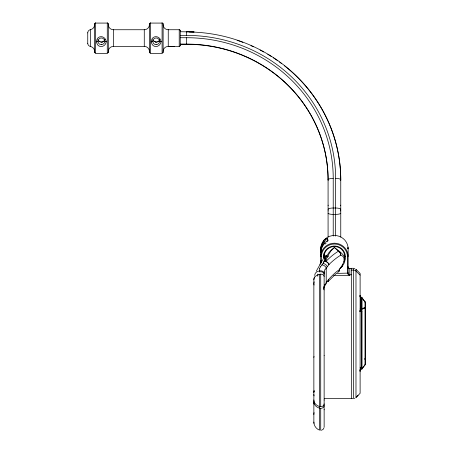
<?xml version="1.0" encoding="UTF-8"?>
<svg xmlns="http://www.w3.org/2000/svg" width="453" height="453" viewBox="0 0 453 453"><rect width="100%" height="100%" fill="white"/><g stroke="black" fill="none" stroke-linecap="round" stroke-linejoin="round"><path stroke-width="0.68" d="M319.575 274.275L319.575 430.135C316.205 429.002 313.838 425.599 313.861 422.06L313.861 279.722A8.567 5.781 0 0 1 319.575 274.275A3.426 2.316 0 0 1 324.144 276.455M327.315 240.843A3.42 0.702 -29.9 0 0 327.7 239.835L327.74 239.003L327.564 240.594M351.551 274.745L349.835 274.745A1.716 1.54 0 0 1 348.861 274.467L348.47 274.643A2.667 1.971 58.3 0 1 347.768 273.952L347.491 273.414A2.492 2.424 0 0 1 347.44 272.904L347.44 256.675A13.018 12.656 0 0 0 334.416 244.02A13.018 12.656 0 0 0 321.398 256.675L320.724 256.54A13.703 13.318 0 0 1 334.416 243.193A13.703 13.318 0 0 1 348.125 256.511L347.491 256.675M360.112 370.916L360.129 370.594A0.912 0.872 78.7 0 1 360.18 370.424L359.925 370.514M360.112 311.438L360.112 311.404A12.095 11.059 -2.6 0 1 359.892 311.573M360.112 311.058L360.129 310.911A0.912 0.357 19.5 0 1 360.169 310.849L361.171 310.684L361.545 311.166L361.545 367.281L359.925 369.858M360.112 295.792L360.112 295.464M324.138 426.902L324.138 274.314L324.484 271.84M341.018 267.689C350.237 257.57 341.426 253.017 334.416 247.491L339.042 251.84A3.448 2.826 67.7 0 1 340.786 255.135C346.964 257.157 343.193 264.586 340.333 267.836A17.288 8.907 -81.6 0 0 339.422 269.49M313.861 392.355L314.15 390.424M320.713 261.766L320.956 261.443M320.713 260.956L320.956 260.639M327.564 240.101L327.74 239.807M360.112 296.851A0.685 0.425 0 0 0 360.798 297.276L361.545 297.87L361.545 308.527L360.798 309.212A2.826 0.345 -73.2 0 0 360.48 310.186L360.503 310.628A5.521 2.033 -49.5 0 1 360.939 310.469L361.754 310.458L362.026 310.99L362.026 367.111L360.939 369.489A5.521 2.033 -49.5 0 1 360.503 370.078A0.685 0.306 51.9 0 1 360.407 370.22A0.685 0.679 0 0 0 360.112 370.781M360.112 310.599L360.407 310.407L360.407 310.741M325.735 260.9L325.747 260.826A9.841 5.696 10.1 0 1 325.86 260.265L327.304 257.213M313.895 392.1L314.15 391.375M348.125 247.984L348.125 272.746L347.44 272.904M326.551 256.409L326.403 255.198L324.671 257.457M324.382 258.47L324.586 257.768M365.118 301.947L365.05 302.049A0.685 0.391 0 0 1 365.254 302.321L365.254 364.427A0.685 0.583 0 0 1 365.05 364.841L361.93 368.946M319.501 268.799L319.399 271.919A3.426 2.593 0 0 1 324.138 274.314M326.075 256.121L326.013 255.639L324.682 257.497M324.286 258.521L324.58 257.661M324.076 427.598L323.136 429.353L321.381 430.288M336.205 273.414L348.164 273.119A1.846 1.823 1.8 0 1 348.125 272.746M104.722 39.989L103.539 41.427M328.334 255.011L330.9 250.99L334.365 247.531L331.37 249.863L328.895 252.644L326.823 255.905L324.931 260.164A1.716 1.387 24.5 0 1 326.035 259.954M362.083 297.921L365.05 302.049M325.447 257.666L323.063 263.555L320.35 266.908M327.36 257.089L327.853 256.03A1.721 1.472 24.5 0 0 326.539 256.46M316.313 271.098L322.847 259.586M325.616 269.082L328.906 264.592A115.56 59.53 -81.6 0 1 340.792 255.147A3.448 2.99 88.6 0 0 339.382 251.755A1.716 0.685 -55.2 0 0 339.042 251.84M324.699 260.583L323.063 263.555A3.426 2.208 38.8 0 1 327.236 266.732M319.835 264.376L321.047 262.395M348.142 273.153L348.317 273.595A2.571 1.353 72.4 0 0 348.861 274.456A4.677 2.441 72 0 0 349.835 275.322L349.835 268.284M342.275 264.926L342.292 264.903A3.426 2.078 35.7 0 1 341.851 266.8A10.277 9.989 0 0 1 341.307 267.31M365.254 364.427A0.685 0.391 0 0 1 365.05 364.705L362.026 368.753A0.685 0.419 0 0 1 361.545 368.878A0.685 0.294 51.4 0 0 362.026 368.872L362.055 368.878M360.407 370.22L360.429 370.197A2.656 0.515 -75.5 0 0 360.798 369.438M324.926 284.626A3.426 2.242 39.8 0 0 326.222 282.298L328.618 279.484A3.426 2.288 41 0 1 327.315 281.845M328.255 281.347L335.939 273.861M324.637 242.984L326.687 241.053M355.979 269.297L355.979 397.457L358.046 395.344M355.979 397.457L360.112 393.329L360.112 273.431L355.979 269.286M340.435 268.255L340.73 267.972M360.503 310.628L362.026 309.229L365.05 308.102A0.685 0.583 0 0 0 365.254 307.689A0.685 0.323 0 0 0 365.05 307.457L362.026 308.612A0.685 0.294 0 0 0 361.545 308.527L362.026 309.229A0.685 0.527 68.9 0 0 362.026 308.612L362.026 297.995A0.685 0.419 0 0 0 361.545 297.87A0.685 0.294 -51.4 0 1 362.026 297.876L365.05 301.908A0.685 0.583 0 0 1 365.254 302.321M339.829 268.793L340.135 268.527M325.656 239.982L324.138 241.534A13.364 12.99 0 0 0 321.058 249.829L320.735 249.779M360.594 370.005L360.503 370.078A1.104 0.606 -49.4 0 0 360.362 370.243M325.696 239.58L326.879 238.958M158.357 41.427L159.541 39.989A2.729 2.044 74.2 0 0 159.677 39.23M359.897 311.03L360.277 310.809L359.948 310.888M320.735 252.298L321.058 252.247A13.364 12.99 0 0 1 324.138 243.946L323.906 243.805M103.267 41.568L102.355 41.852M158.086 41.568L157.168 41.852M354.223 398.402L354.869 398.204M320.934 248.669L320.718 248.771A13.703 13.318 0 0 1 334.416 235.464A13.703 13.318 0 0 1 348.125 248.782L347.689 248.635M362.026 297.876L360.503 296.67A0.685 0.306 -51.9 0 0 360.407 296.528A0.685 0.679 0 0 1 360.112 295.968M347.683 267.287L348.397 267.672A2.916 1.699 86.4 0 0 348.969 268.261A4.802 2.797 86.3 0 0 349.835 268.618A4.734 3.856 81.8 0 1 348.617 268.301A0.685 0.419 -56.1 0 1 348.963 268.272A1.716 1.704 0 0 0 349.835 268.51L351.551 268.51M98.024 41.285L96.313 41.687L96.325 42.044M152.842 41.285L151.126 41.687L151.143 42.044M323.453 256.675L324.138 256.511M365.101 301.908L365.101 364.846M180.373 31.738L194.133 31.937L186.585 31.772M324.337 398.464L353.555 398.459L353.555 268.289L351.551 268.289L351.551 398.47M180.373 35.413L186.585 35.413A149.031 142.961 0 0 1 335.616 178.374A5.142 1.45 0 0 1 340.758 179.83L340.758 237.072M180.373 37.718L186.585 37.718A146.63 140.662 0 0 1 333.221 178.374L333.221 236.081M100.957 42.061L102.372 42.061M155.351 42.061L156.761 42.061M180.373 44.1L186.585 44.1A141.495 135.73 0 0 1 328.08 179.83L328.08 237.072M180.373 44.292L186.585 44.292A141.495 135.73 0 0 1 328.08 180.028A5.142 1.45 0 0 0 328.21 180.351M144.275 46.387L113.443 46.387A5.142 4.994 0 0 0 108.301 51.387M174.428 46.387L168.256 46.387A5.142 4.994 0 0 0 163.12 51.387M351.551 270.107L353.555 270.107A3.426 3.33 0 0 1 355.979 271.081L360.112 275.101M333.578 275.345L349.835 275.345A4.621 3.42 58.3 0 1 348.459 274.677M360.158 311.166L361.545 311.166A0.685 0.583 0 0 0 362.026 310.99M360.158 367.281L361.545 367.281A0.685 0.583 0 0 0 362.026 367.111M155.736 41.903L154.343 41.517M100.917 41.903L99.524 41.517M347.7 266.557L348.125 266.709A2.033 1.908 -1.3 0 0 348.21 267.264M159.694 41.285L161.404 41.687M104.875 41.285L106.591 41.687M344.699 256.511L345.384 256.675M354.223 268.346L354.869 268.544M364.869 358.583L365.05 358.651A0.685 0.583 0 0 1 365.254 359.065A0.685 0.323 0 0 1 365.05 359.291L364.869 359.223M359.92 296.228L360.18 296.324A0.912 0.866 -80.6 0 1 360.135 296.154L360.112 296.036M323.901 241.296L324.138 243.606M360.407 296.528L360.475 296.619A5.521 2.033 49.5 0 1 360.939 297.259L361.075 297.462M313.861 422.071L313.963 423.391M344.699 254.303L344.699 259.184A3.431 0.804 0 0 1 344.172 259.609M335.616 178.374L335.616 236.081M326.222 282.298L326.222 268.04A3.426 2.135 36.9 0 0 321.789 264.948M324.138 253.465L324.138 257.774M321.398 256.675L321.398 262.87M320.713 247.984L320.713 263.504M320.713 274.139L320.713 406.703M320.713 408.368L320.713 430.288M186.585 31.727L186.585 35.413M186.585 37.718L186.585 44.502M180.249 30.527L180.249 45.6M179.224 29.502L179.224 46.631L168.256 46.631L168.256 29.502M163.12 23.675L163.12 52.452M162.089 22.65L162.089 53.477L150.441 53.477L150.441 22.65M149.416 23.675L149.416 52.452M144.275 29.502L144.275 46.631M113.443 29.502L113.443 46.631M108.301 23.675L108.301 52.452M107.276 22.65L107.276 53.477L95.628 53.477L95.628 22.65M94.598 23.675L94.598 52.452M90.487 29.4L90.487 46.733M87.746 32.752L87.746 43.375M145.045 46.444A5.142 4.994 0 0 1 149.416 51.387M149.416 24.745A5.142 4.994 0 0 1 144.275 29.739L113.443 29.739A5.142 4.994 0 0 1 108.301 24.745M163.12 24.745A5.142 4.994 0 0 0 168.256 29.739L179.224 29.739A1.031 0.997 0 0 1 180.249 30.736M104.864 39.23A2.729 2.044 74.2 0 1 104.717 39.983M103.573 41.466A4.394 3.465 37.9 0 1 103.301 41.619M102.525 41.987A2.106 0.968 2.3 0 1 100.832 42.038M99.632 41.28A3.635 2.86 -36.8 0 1 97.78 39.694M158.386 41.466A4.394 3.465 37.9 0 1 158.12 41.619M157.344 41.987A2.106 0.968 2.3 0 1 155.645 42.038M154.45 41.28A3.635 2.86 -36.8 0 1 152.599 39.694M151.495 41.676A5.034 4.638 55.1 0 1 155.872 36.648A5.034 4.638 55.1 0 1 161.002 41.676A5.04 4.649 -54.6 0 1 156.092 46.546A5.04 4.649 -54.6 0 1 151.512 42.016M96.676 41.676A5.034 4.638 55.1 0 1 101.053 36.648A5.034 4.638 55.1 0 1 106.183 41.676M106.245 41.682A5.04 4.649 -54.6 0 1 101.279 46.546A5.04 4.649 -54.6 0 1 96.699 42.016M180.249 45.391A1.031 0.997 0 0 1 179.224 46.387M163.12 24.077A1.031 0.997 0 0 0 162.089 23.08L150.441 23.08A1.031 0.997 0 0 0 149.416 24.077M163.12 52.05A1.031 0.997 0 0 1 162.395 53.007M150.141 53.007A1.031 0.997 0 0 1 149.416 52.05M108.301 24.077A1.031 0.997 0 0 0 107.276 23.08L95.628 23.08A1.031 0.997 0 0 0 94.598 24.077M108.301 52.05A1.031 0.997 0 0 1 107.576 53.007M95.323 53.007A1.031 0.997 0 0 1 94.598 52.05M94.598 24.745A5.142 4.994 0 0 1 90.487 29.638A3.426 3.33 0 0 0 87.746 32.899M94.598 51.387A5.142 4.994 0 0 0 90.487 46.489A3.426 3.33 0 0 1 87.746 43.228M328.08 213.182A5.142 1.206 0 0 0 333.221 214.388L335.616 214.388A5.142 1.206 0 0 0 340.758 213.182M328.08 209.456A5.142 1.45 0 0 1 333.221 208.006L335.616 208.006A5.142 1.45 0 0 1 340.758 209.456M328.08 179.83A5.142 1.45 0 0 1 333.221 178.374M328.08 211.013A5.142 1.206 0 0 1 328.21 210.741M328.21 205.481A5.142 1.45 0 0 1 328.08 205.158M340.401 210.571A5.142 1.206 0 0 1 340.758 211.013M340.758 205.158A5.142 1.45 0 0 1 340.401 205.69M340.401 180.554A5.142 1.45 0 0 0 340.758 180.028A154.167 147.893 0 0 0 284.291 65.628M237.185 40.328A154.167 147.893 0 0 1 242.91 42.355M251.024 45.674A154.167 147.893 0 0 1 253.476 46.778M260.124 50.04A154.167 147.893 0 0 1 263.674 51.948M267.746 54.286A154.167 147.893 0 0 1 271.177 56.387M273.436 57.831A154.167 147.893 0 0 1 277.865 60.838M279.495 62.004A154.167 147.893 0 0 1 281.647 63.596M189.297 31.959A154.167 147.893 0 0 1 340.758 179.83M313.884 279.722A18.664 9.904 6 0 1 314.592 276.885M314.082 285.033A8.567 5.589 0 0 1 313.861 283.776A18.867 10.283 5.3 0 1 314.229 281.874M328.255 256.602A77.412 32.565 63.9 0 1 328.702 255.549M323.3 289.444A19.185 13.811 49 0 1 323.685 286.766M324.138 289.761A3.426 2.101 0 0 1 324.133 289.914M324.172 273.533A3.426 2.678 5.8 0 0 319.297 270.99A8.567 5.781 23.7 0 0 314.767 275.52M324.133 271.896A18.505 11.229 -26.6 0 1 325.175 269.082M324.897 284.58A21.665 17.424 6.7 0 0 324.314 287.128A3.426 2.322 11.4 0 1 324.099 288.227M325.384 284.795A15.17 11.761 48.3 0 1 326.347 282.406M325.016 284.609A3.426 2.248 23.5 0 1 324.071 286.545M313.861 399.937A8.567 7.005 0 0 0 319.575 406.545A3.426 2.803 0 0 0 324.138 403.9M313.861 401.737A8.567 6.869 0 0 0 319.575 408.21A3.426 2.746 0 0 0 324.138 405.622M314.088 395.888A8.567 6.263 0 0 1 313.861 394.455M313.861 414.529A8.567 8.352 0 0 1 314.088 412.615M313.861 403.963A8.567 6.846 0 0 1 314.088 402.394M313.861 357.349A8.567 3.335 0 0 1 314.088 356.585M317.859 274.031A18.635 6.099 -73.1 0 1 317.78 276.251M319.541 268.793A13.154 6.569 -28.6 0 1 320.401 266.902M325.781 256.511A26.376 3.347 -50.2 0 1 326.794 255.934M324.722 260.843A8.007 3.284 12.3 0 1 325.101 260.22M328.618 279.473A95.368 49.128 -81.6 0 1 339.376 269.603A3.426 1.518 25.6 0 1 338.618 271.166M339.376 269.592A3.426 2.639 54.8 0 1 337.377 272.344M338.963 251.432A1.716 1.529 -37.8 0 0 338.204 251.336A117.882 59.02 -82 0 0 325.934 261.426M324.133 399.886A3.426 2.735 0 0 1 324.138 400.09M324.133 409.557A3.426 3.341 0 0 1 324.138 409.801M324.133 355.362A3.426 1.336 0 0 1 324.138 355.458M325.854 261.449A1.591 0.912 3.4 0 1 325.781 260.905M325.594 261.653A2.231 1.031 4.7 0 1 325.078 260.917M359.954 295.322A10.328 8.041 -1.8 0 1 360.118 295.396M360.129 371.369A12.095 9.439 1.9 0 1 359.903 371.471M365.05 307.457A0.691 0.538 70.1 0 1 365.05 308.097M365.05 358.651A0.685 0.532 -70.1 0 1 365.05 359.291M360.373 369.569A0.685 0.425 0 0 1 360.798 369.472M360.328 296.766A1.104 0.77 45.7 0 1 360.192 296.534M360.112 308.929A0.685 0.283 0 0 0 360.798 309.212L360.798 297.276A2.826 0.561 75.8 0 0 360.469 296.59M348.617 268.295A2.837 2.316 83.5 0 1 347.757 267.661M323.719 258.991A10.963 10.657 0 0 1 336.013 246.132A10.963 10.657 0 0 1 343.98 261.891M324.252 257.967A10.277 9.989 0 0 1 334.416 246.523A10.277 9.989 0 0 1 344.586 257.967M321.953 244.977A13.018 12.656 0 0 1 323.561 241.642M320.713 249.75A13.703 13.318 0 0 1 323.878 241.239M323.482 240.736A6.291 4.19 -58.9 0 1 325.633 238.969M327.287 238.567A3.375 0.878 -39.3 0 1 327.553 239.127M320.713 252.327A13.703 13.318 0 0 1 323.878 243.816M324.189 243.907A7.18 2.424 -45.3 0 1 324.869 243.17M326.013 238.81A3.403 1.501 -53.8 0 1 327.474 239.173M327.326 240.401A3.409 0.685 -32.3 0 1 326.8 241.925M325.277 244.025A5.895 0.855 -47 0 1 326.069 243.17M347.779 247.264A13.703 3.222 0 0 1 347.779 248.697M320.866 248.459A13.703 3.222 0 0 1 320.866 247.502M156.121 44.632A3.414 3.267 -37.4 0 0 159.626 41.285A3.414 3.262 38.4 0 0 156.115 37.978A3.414 3.262 38.4 0 0 152.91 41.285A3.414 3.267 -37.4 0 0 156.121 44.632M101.308 44.632A3.414 3.267 -37.4 0 0 104.807 41.285A3.414 3.262 38.4 0 0 101.302 37.978A3.414 3.262 38.4 0 0 98.097 41.285A3.414 3.267 -37.4 0 0 101.308 44.632M328.912 264.592A3.431 2.361 42.8 0 0 325.939 261.432A1.716 0.685 -72 0 0 325.809 261.579A3.431 2.22 38.7 0 1 328.912 264.592"/></g></svg>
